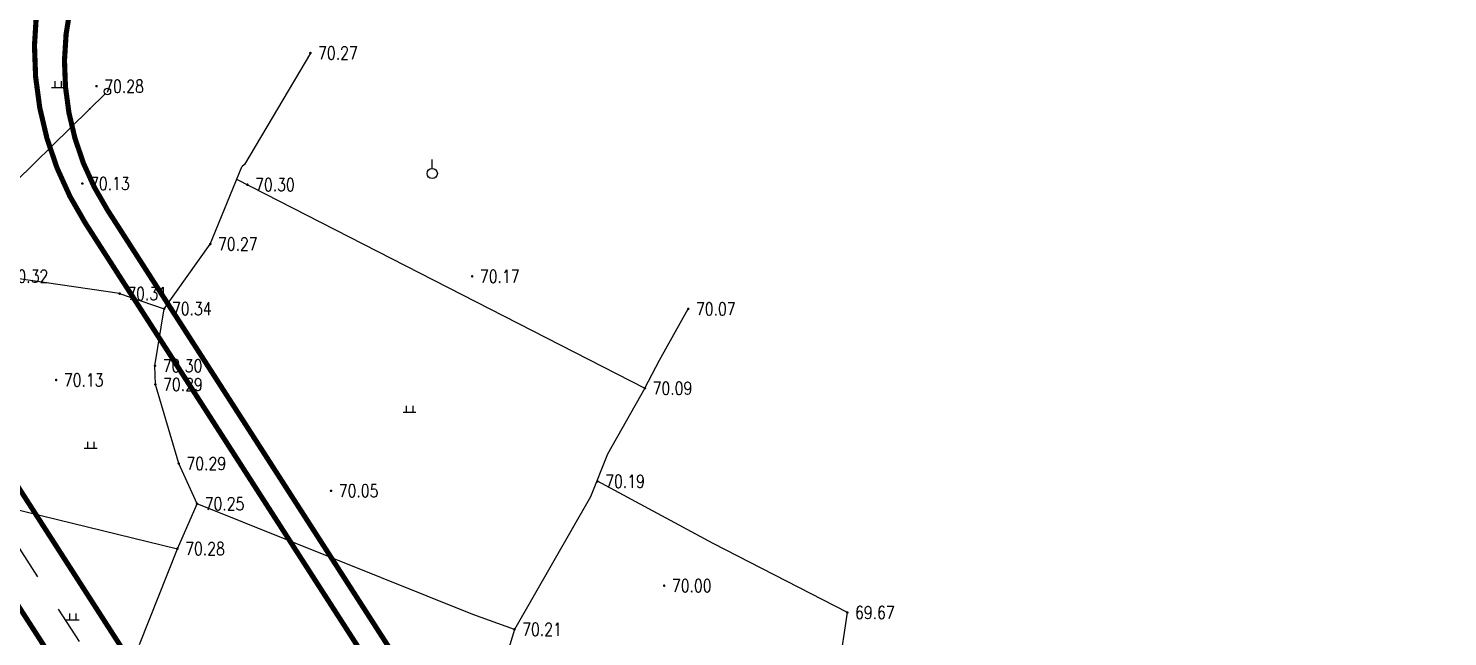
# Model space of a CAD drawing. Extents: x 10519 to 17598, y -625 to 2857.
# Drawn here: x 13571.8 to 13682.3, y 1396.2 to 1443.5 of the extents above; entities that cross this region are included whole.
import ezdxf
from ezdxf.enums import TextEntityAlignment as Align

# ---------------------------------------------------------------- set-up
doc = ezdxf.new("R2010")
doc.units = 0
doc.header["$MEASUREMENT"] = 0
doc.linetypes.add('CENTER', pattern=[2, 1.25, -0.25, 0.25, -0.25])
doc.linetypes.add('CENTERX2', pattern=[4, 2.5, -0.5, 0.5, -0.5])
doc.layers.get('0').update_dxf_attribs({"linetype": 'CONTINUOUS'})
for name, color, linetype in [('00000衢化东路中线', 1, 'CENTER'), ('00000道路边线', 2, 'CONTINUOUS'), ('0000原地形', 252, 'CONTINUOUS'), ('GCD', 224, 'CONTINUOUS')]:
    doc.layers.add(name, color=color, linetype=linetype)
doc.styles.add('HZ', font='txt8.shx', dxfattribs={"width": 0.8, "bigfont": 'hz.shx'})

# ---------------------------------------------------------------- blocks, each defined once
blk = doc.blocks.new('gc170')
at = {"linetype": 'Continuous'}
blk.add_circle((0, 0), 0.5, dxfattribs=at)
blk = doc.blocks.new('gc013c')
at = {"linetype": 'Continuous'}
blk.add_line((0.5, 0), (4, 0), dxfattribs=at)
at = {"linetype": 'Continuous', "const_width": 0.15, "flags": 128}
blk.add_lwpolyline([(3.775, 0, 1), (3.925, 0, 1)], format="xyb", close=True, dxfattribs=at)
blk = doc.blocks.new('GC200')
at = {"linetype": 'Continuous', "const_width": 0.2, "flags": 128}
blk.add_lwpolyline([(-0.1, 0, 1), (0.1, 0, 1)], format="xyb", close=True, dxfattribs=at)

msp = doc.modelspace()

# ---------------------------------------------------------------- linework, layer by layer
at = {"layer": '00000衢化东路中线', "color": 6, "linetype": 'CENTERX2', "ltscale": 6}
msp.add_line((13741.47, 1138.56), (13403.37, 1663.69), dxfattribs=at)
at = {"layer": '00000道路边线', "const_width": 0.4}
for points in [[(13756.6, 1148.31, -0.065136), (13825.18, 1003.38, 0.065136), (13756.6, 1148.31), (13576.29, 1428.36, -0.410529), (13583.52, 1462.74), (13652.85, 1508.63, -0.224647), (14318.38, 1604.23), (14655.47, 1500.22), (14721.81, 1482.84, -0.010771), (14723.88, 1482.25), (15171.6, 1344.11)], [(13758.28, 1149.39, -0.065136), (13827.08, 1003.99, 0.065136), (13758.28, 1149.39), (13577.99, 1429.42, -0.410529), (13584.06, 1458.3), (13655.06, 1505.29, -0.224647), (14317.2, 1600.41), (14654.43, 1496.36)], [(13702.44, 1203.79, -1), (13698.24, 1201.09, 1), (13702.44, 1203.79), (13561.68, 1422.42, 1), (13557.48, 1419.71), (13698.24, 1201.09)]]:
    msp.add_lwpolyline(points, format="xyb", dxfattribs=at)
at = {"layer": '0000原地形', "linetype": 'Continuous'}
for p, q in [((13593.78, 1441.62), (13588.66, 1432.96)), ((13576.56, 1437.23), (13536.56, 1397.95)), ((13585.99, 1426.76, 69.6), (13588.44, 1432.78, 69.6)), ((13588.66, 1432.96), (13588.44, 1432.78)), ((13588.04, 1431.81), (13619.81, 1415.55)), ((13582.41, 1421.73, 69.6), (13585.99, 1426.76, 69.6)), ((13578.94, 1422.91, 70.31), (13569.7, 1424.26, 70.31)), ((13578.94, 1422.91, 70.31), (13582.41, 1421.73, 70.31)), ((13581.69, 1417.29, 69.6), (13582.41, 1421.73, 69.6)), ((13620.95, 1417.73), (13623.18, 1421.72)), ((13581.72, 1415.84, 69.6), (13581.69, 1417.29, 69.6)), ((13619.81, 1415.55), (13620.95, 1417.73)), ((13583.54, 1409.69, 69.6), (13581.72, 1415.84, 69.6)), ((13619.81, 1415.55), (13616.91, 1410.42)), ((13616.91, 1410.42), (13615.57, 1407.11)), ((13584.96, 1406.56, 69.6), (13583.54, 1409.69, 69.6)), ((13616.12, 1408.31), (13616.06, 1408.34)), ((13625.12, 1403.47), (13616.12, 1408.31)), ((13565.07, 1407.54, 69.6), (13583.44, 1403.07, 69.6)), ((13615.57, 1407.11), (13609.66, 1396.79)), ((13583.44, 1403.07, 69.6), (13584.96, 1406.56, 69.6)), ((13606.43, 1397.94), (13584.96, 1406.56)), ((13580.48, 1395.62, 69.6), (13583.44, 1403.07, 69.6)), ((13635.56, 1398.1), (13625.12, 1403.47)), ((13633.66, 1385.52), (13635.56, 1398.1)), ((13609.66, 1396.79), (13606.43, 1397.94)), ((13609.66, 1396.79), (13606.14, 1385.16))]:
    msp.add_line(p, q, dxfattribs=at)
at = {"layer": '0000原地形'}
for p, q in [((13573.64, 1438.94), (13574.64, 1438.94)), ((13573.89, 1439.44), (13573.89, 1438.94)), ((13574.39, 1439.44), (13574.39, 1438.94)), ((13603.26, 1432.65), (13603.26, 1433.35)), ((13600.99, 1413.69), (13601.99, 1413.69)), ((13601.24, 1414.19), (13601.24, 1413.69)), ((13601.74, 1414.19), (13601.74, 1413.69)), ((13576.43, 1411.38), (13576.43, 1410.88)), ((13576.93, 1411.38), (13576.93, 1410.88)), ((13576.18, 1410.88), (13577.18, 1410.88)), ((13575.04, 1398.03), (13575.04, 1397.53)), ((13575.54, 1398.03), (13575.54, 1397.53)), ((13574.79, 1397.53), (13575.79, 1397.53))]:
    msp.add_line(p, q, dxfattribs=at)
msp.add_ellipse((13603.26, 1432.25), major_axis=(-0.283, 0.283), ratio=1, start_param=3.926991, end_param=10.210176, dxfattribs=at)

# ---------------------------------------------------------------- block references
at = {"layer": '0000原地形', "linetype": 'Continuous', "xscale": 0.5, "yscale": 0.5}
msp.add_blockref('gc170', (13577.99, 1438.63), dxfattribs=at)
at = {"layer": '0000原地形', "linetype": 'Continuous', "xscale": 0.4999999998484086, "yscale": 0.5, "rotation": 224.4776009365329}
msp.add_blockref('gc013c', (13577.99, 1438.63), dxfattribs=at)
at = {"layer": 'GCD', "linetype": 'Continuous'}
ref = msp.add_blockref('GC200', (13593.78, 1441.62, 70.27), dxfattribs=dict(at, xscale=0.5, yscale=0.5, zscale=0.5))
ref.add_attrib('height', '70.27', dxfattribs={"linetype": 'Continuous', "height": 1, "style": 'HZ', "width": 0.8}).set_placement((13594.38, 1441.62, 70.27), align=Align.MIDDLE_LEFT)
ref = msp.add_blockref('GC200', (13577.14, 1439.04, 70.28), dxfattribs=dict(at, xscale=0.5, yscale=0.5, zscale=0.5))
ref.add_attrib('height', '70.28', dxfattribs={"linetype": 'Continuous', "height": 1, "style": 'HZ', "width": 0.8}).set_placement((13577.74, 1439.04, 70.28), align=Align.MIDDLE_LEFT)
ref = msp.add_blockref('GC200', (13576.04, 1431.47, 70.13), dxfattribs=dict(at, xscale=0.5, yscale=0.5, zscale=0.5))
ref.add_attrib('height', '70.13', dxfattribs={"linetype": 'Continuous', "height": 1, "style": 'HZ', "width": 0.8}).set_placement((13576.64, 1431.47, 70.13), align=Align.MIDDLE_LEFT)
ref = msp.add_blockref('GC200', (13588.88, 1431.38, 70.3), dxfattribs=dict(at, xscale=0.5, yscale=0.5, zscale=0.5))
ref.add_attrib('height', '70.30', dxfattribs={"linetype": 'Continuous', "height": 1, "style": 'HZ', "width": 0.8}).set_placement((13589.48, 1431.38, 70.3), align=Align.MIDDLE_LEFT)
ref = msp.add_blockref('GC200', (13585.99, 1426.76, 70.27), dxfattribs=dict(at, xscale=0.5, yscale=0.5, zscale=0.5))
ref.add_attrib('height', '70.27', dxfattribs={"linetype": 'Continuous', "height": 1, "style": 'HZ', "width": 0.8}).set_placement((13586.59, 1426.76, 70.27), align=Align.MIDDLE_LEFT)
ref = msp.add_blockref('GC200', (13569.7, 1424.26, 70.31), dxfattribs=dict(at, xscale=0.5, yscale=0.5, zscale=0.5))
ref.add_attrib('height', '70.32', dxfattribs={"linetype": 'Continuous', "height": 1, "style": 'HZ', "width": 0.8}).set_placement((13570.3, 1424.26, 70.31), align=Align.MIDDLE_LEFT)
ref = msp.add_blockref('GC200', (13606.37, 1424.25, 70.17), dxfattribs=dict(at, xscale=0.5, yscale=0.5, zscale=0.5))
ref.add_attrib('height', '70.17', dxfattribs={"linetype": 'Continuous', "height": 1, "style": 'HZ', "width": 0.8}).set_placement((13606.97, 1424.25, 70.17), align=Align.MIDDLE_LEFT)
ref = msp.add_blockref('GC200', (13578.94, 1422.91, 70.31), dxfattribs=dict(at, xscale=0.5, yscale=0.5, zscale=0.5))
ref.add_attrib('height', '70.31', dxfattribs={"linetype": 'Continuous', "height": 1, "style": 'HZ', "width": 0.8}).set_placement((13579.54, 1422.91, 70.31), align=Align.MIDDLE_LEFT)
ref = msp.add_blockref('GC200', (13582.41, 1421.73, 70.34), dxfattribs=dict(at, xscale=0.5, yscale=0.5, zscale=0.5))
ref.add_attrib('height', '70.34', dxfattribs={"linetype": 'Continuous', "height": 1, "style": 'HZ', "width": 0.8}).set_placement((13583.01, 1421.73, 70.34), align=Align.MIDDLE_LEFT)
ref = msp.add_blockref('GC200', (13623.18, 1421.72, 70.06), dxfattribs=dict(at, xscale=0.5, yscale=0.5, zscale=0.5))
ref.add_attrib('height', '70.07', dxfattribs={"linetype": 'Continuous', "height": 1, "style": 'HZ', "width": 0.8}).set_placement((13623.78, 1421.72, 70.06), align=Align.MIDDLE_LEFT)
ref = msp.add_blockref('GC200', (13581.69, 1417.29, 70.3), dxfattribs=dict(at, xscale=0.5, yscale=0.5, zscale=0.5))
ref.add_attrib('height', '70.30', dxfattribs={"linetype": 'Continuous', "height": 1, "style": 'HZ', "width": 0.8}).set_placement((13582.29, 1417.29, 70.3), align=Align.MIDDLE_LEFT)
ref = msp.add_blockref('GC200', (13574, 1416.19, 70.13), dxfattribs=dict(at, xscale=0.5, yscale=0.5, zscale=0.5))
ref.add_attrib('height', '70.13', dxfattribs={"linetype": 'Continuous', "height": 1, "style": 'HZ', "width": 0.8}).set_placement((13574.6, 1416.19, 70.13), align=Align.MIDDLE_LEFT)
ref = msp.add_blockref('GC200', (13581.72, 1415.84, 70.28), dxfattribs=dict(at, xscale=0.5, yscale=0.5, zscale=0.5))
ref.add_attrib('height', '70.29', dxfattribs={"linetype": 'Continuous', "height": 1, "style": 'HZ', "width": 0.8}).set_placement((13582.32, 1415.84, 70.28), align=Align.MIDDLE_LEFT)
ref = msp.add_blockref('GC200', (13619.81, 1415.55, 70.09), dxfattribs=dict(at, xscale=0.5, yscale=0.5, zscale=0.5))
ref.add_attrib('height', '70.09', dxfattribs={"linetype": 'Continuous', "height": 1, "style": 'HZ', "width": 0.8}).set_placement((13620.41, 1415.55, 70.09), align=Align.MIDDLE_LEFT)
ref = msp.add_blockref('GC200', (13583.54, 1409.69, 70.29), dxfattribs=dict(at, xscale=0.5, yscale=0.5, zscale=0.5))
ref.add_attrib('height', '70.29', dxfattribs={"linetype": 'Continuous', "height": 1, "style": 'HZ', "width": 0.8}).set_placement((13584.14, 1409.69, 70.29), align=Align.MIDDLE_LEFT)
ref = msp.add_blockref('GC200', (13595.39, 1407.57, 70.05), dxfattribs=dict(at, xscale=0.5, yscale=0.5, zscale=0.5))
ref.add_attrib('height', '70.05', dxfattribs={"linetype": 'Continuous', "height": 1, "style": 'HZ', "width": 0.8}).set_placement((13595.99, 1407.57, 70.05), align=Align.MIDDLE_LEFT)
ref = msp.add_blockref('GC200', (13616.12, 1408.31, 70.19), dxfattribs=dict(at, xscale=0.5, yscale=0.5, zscale=0.5))
ref.add_attrib('height', '70.19', dxfattribs={"linetype": 'Continuous', "height": 1, "style": 'HZ', "width": 0.8}).set_placement((13616.72, 1408.31, 70.19), align=Align.MIDDLE_LEFT)
ref = msp.add_blockref('GC200', (13584.96, 1406.56, 70.25), dxfattribs=dict(at, xscale=0.5, yscale=0.5, zscale=0.5))
ref.add_attrib('height', '70.25', dxfattribs={"linetype": 'Continuous', "height": 1, "style": 'HZ', "width": 0.8}).set_placement((13585.56, 1406.56, 70.25), align=Align.MIDDLE_LEFT)
ref = msp.add_blockref('GC200', (13583.44, 1403.07, 70.28), dxfattribs=dict(at, xscale=0.5, yscale=0.5, zscale=0.5))
ref.add_attrib('height', '70.28', dxfattribs={"linetype": 'Continuous', "height": 1, "style": 'HZ', "width": 0.8}).set_placement((13584.04, 1403.07, 70.28), align=Align.MIDDLE_LEFT)
ref = msp.add_blockref('GC200', (13621.31, 1400.19, 70), dxfattribs=dict(at, xscale=0.5, yscale=0.5, zscale=0.5))
ref.add_attrib('height', '70.00', dxfattribs={"linetype": 'Continuous', "height": 1, "style": 'HZ', "width": 0.8}).set_placement((13621.91, 1400.19, 70), align=Align.MIDDLE_LEFT)
ref = msp.add_blockref('GC200', (13635.56, 1398.1, 69.67), dxfattribs=dict(at, xscale=0.5, yscale=0.5, zscale=0.5))
ref.add_attrib('height', '69.67', dxfattribs={"linetype": 'Continuous', "height": 1, "style": 'HZ', "width": 0.8}).set_placement((13636.16, 1398.1, 69.67), align=Align.MIDDLE_LEFT)
ref = msp.add_blockref('GC200', (13609.66, 1396.79, 70.21), dxfattribs=dict(at, xscale=0.5, yscale=0.5, zscale=0.5))
ref.add_attrib('height', '70.21', dxfattribs={"linetype": 'Continuous', "height": 1, "style": 'HZ', "width": 0.8}).set_placement((13610.26, 1396.79, 70.21), align=Align.MIDDLE_LEFT)

doc.saveas('drawing.dxf')
